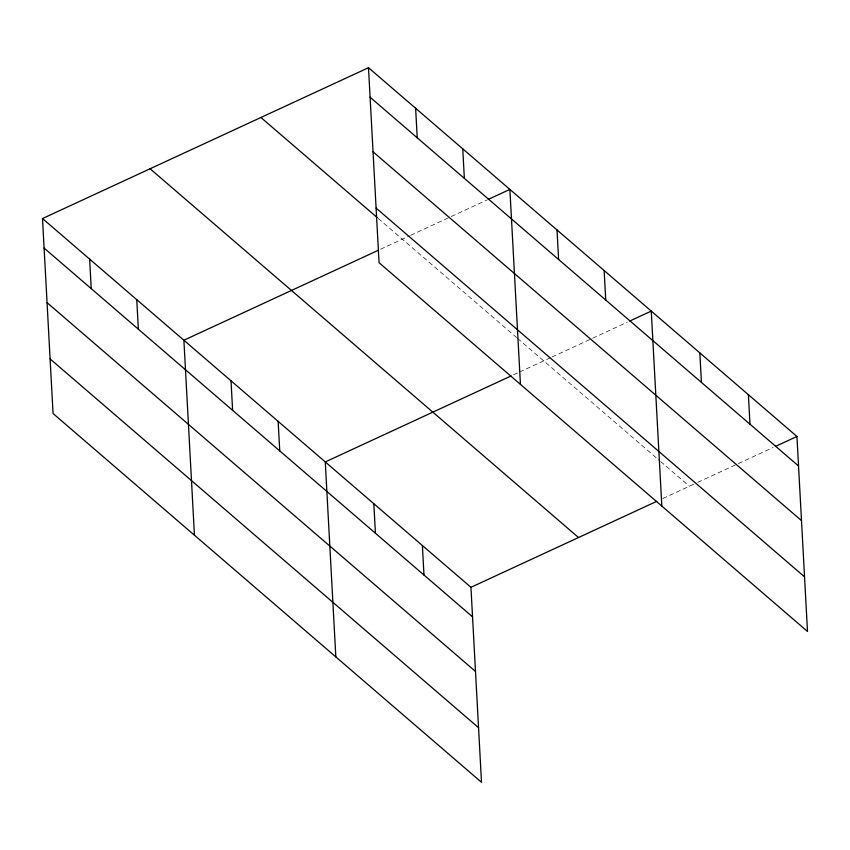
<?xml version="1.0" encoding="UTF-8"?>
<svg xmlns="http://www.w3.org/2000/svg" width="850" height="850" viewBox="0 0 850 850"><rect width="100%" height="100%" fill="white"/><g stroke="black" fill="none" stroke-linecap="round" stroke-linejoin="round"><path stroke-width="0.64" stroke-dasharray="4.25 3.19" d="M380.619 249.209L409.477 235.864M410.667 235.312L450.118 217.058M451.318 216.506L487.178 199.909M513.57 374.808L518.394 372.576M519.594 372.013L550.864 357.553M552.054 357L591.504 338.746M592.694 338.194L627.364 322.15M662.851 498.514L696.532 482.928M697.733 482.375L737.173 464.121M738.374 463.569L773.032 447.536M378.239 218.461L516.619 337.567M517.618 338.428L659.632 460.658M660.62 461.507L689.361 486.243"/><path stroke-width="1.27" d="M42.5 218.546L470.942 587.308L481.504 782.287L53.061 413.525L42.5 218.546L368.496 67.713L796.939 436.475L807.5 631.454L379.058 262.692L368.496 67.713M378.207 250.325L183.887 340.234L194.448 535.213M488.368 199.357L509.883 189.401L520.444 384.381M511.158 375.923L325.274 461.933L335.835 656.912M629.754 321.045L651.27 311.089L661.831 506.079M470.942 587.308L656.827 501.298M775.423 446.431L796.939 436.475M370.101 97.251L798.543 466.002M373.054 151.842L801.497 520.604M376.104 208.101L804.546 576.852M260.918 117.491L377.241 217.6M150.078 168.768L578.521 537.529M44.104 248.083L472.547 616.834M47.058 302.674L475.501 671.436M50.107 358.934L478.55 727.685M748.383 394.676L749.987 424.214M699.826 352.888L701.431 382.415M604.138 270.534L605.742 300.061M557.016 229.968L558.609 259.505M462.751 148.846L464.355 178.373M415.629 108.279L417.223 137.806M422.386 545.509L423.98 575.046M373.83 503.721L375.424 533.247M278.141 421.366L279.746 450.893M231.019 380.8L232.613 410.337M136.754 299.678L138.359 329.205M89.632 259.112L91.226 288.639"/></g></svg>
